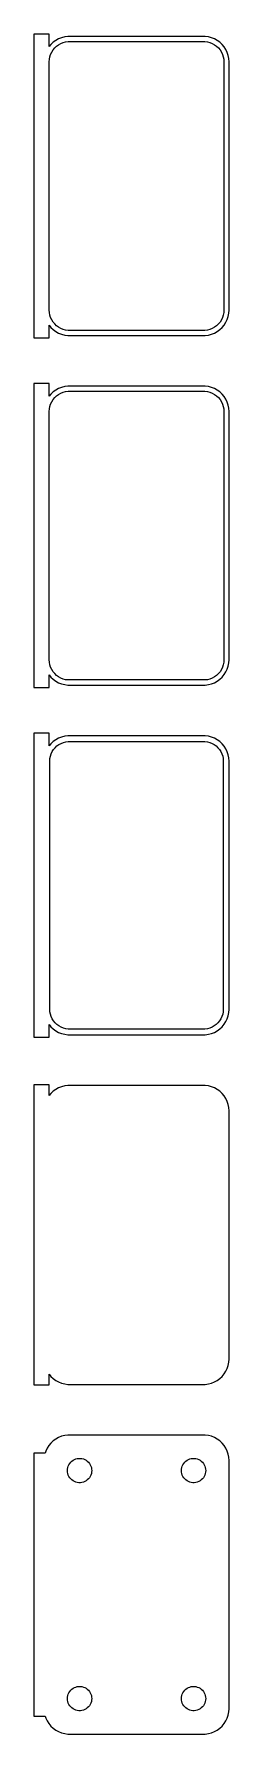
# Model space of a CAD drawing. Header units: metres. Extents: x -20 to 18, y 247 to 582.
import ezdxf

# ---------------------------------------------------------------- set-up
doc = ezdxf.new("R2010")
doc.units = ezdxf.units.M

msp = doc.modelspace()

# ---------------------------------------------------------------- linework, layer by layer
for p, q in [((-17.25, 581.99), (-20.25, 581.99)), ((-20.25, 581.99), (-20.25, 522.01)), ((-17.25, 579.493), (-17.25, 581.99)), ((-15.9291, 580.722), (-16.4371, 580.353)), ((-15.3789, 581.024), (-15.9291, 580.722)), ((-14.7951, 581.255), (-15.3789, 581.024)), ((-14.1869, 581.411), (-14.7951, 581.255)), ((-14.4861, 580.304), (-13.9995, 580.429)), ((-13.5639, 581.49), (-14.1869, 581.411)), ((-13.9995, 580.429), (-13.5012, 580.492)), ((13.5639, 581.49), (-13.5639, 581.49)), ((-13.5012, 580.492), (13.5012, 580.492)), ((13.5012, 580.492), (13.9995, 580.429)), ((14.1869, 581.411), (13.5639, 581.49)), ((13.9995, 580.429), (14.4861, 580.304)), ((14.7951, 581.255), (14.1869, 581.411)), ((15.3789, 581.024), (14.7951, 581.255)), ((15.9291, 580.722), (15.3789, 581.024)), ((16.4371, 580.353), (15.9291, 580.722)), ((-16.8948, 579.923), (-17.25, 579.493)), ((-17.2184, 577.001), (-17.1243, 577.495)), ((-17.1243, 577.495), (-16.9691, 577.972)), ((-16.9691, 577.972), (-16.7552, 578.427)), ((-16.4371, 580.353), (-16.8948, 579.923)), ((-16.7552, 578.427), (-16.4861, 578.851)), ((-16.4861, 578.851), (-16.1659, 579.238)), ((-16.1659, 579.238), (-15.7997, 579.582)), ((-15.7997, 579.582), (-15.3933, 579.877)), ((-15.3933, 579.877), (-14.9531, 580.119)), ((-14.9531, 580.119), (-14.4861, 580.304)), ((14.4861, 580.304), (14.9531, 580.119)), ((14.9531, 580.119), (15.3933, 579.877)), ((15.3933, 579.877), (15.7997, 579.582)), ((15.7997, 579.582), (16.1659, 579.238)), ((16.1659, 579.238), (16.4861, 578.851)), ((16.8948, 579.923), (16.4371, 580.353)), ((16.4861, 578.851), (16.7552, 578.427)), ((16.7552, 578.427), (16.9691, 577.972)), ((17.2951, 579.439), (16.8948, 579.923)), ((16.9691, 577.972), (17.1243, 577.495)), ((17.1243, 577.495), (17.2184, 577.001)), ((17.6315, 578.909), (17.2951, 579.439)), ((17.8989, 578.341), (17.6315, 578.909)), ((18.0929, 577.743), (17.8989, 578.341)), ((18.2106, 577.127), (18.0929, 577.743)), ((18.25, 576.5), (18.2106, 577.127)), ((-17.25, 576.5), (-17.2184, 577.001)), ((-17.25, 527.5), (-17.25, 576.5)), ((17.2184, 577.001), (17.25, 576.5)), ((17.25, 576.5), (17.25, 527.5)), ((18.25, 527.5), (18.25, 576.5)), ((-17.2184, 526.999), (-17.25, 527.5)), ((-17.1243, 526.505), (-17.2184, 526.999)), ((17.2184, 526.999), (17.1243, 526.505)), ((17.25, 527.5), (17.2184, 526.999)), ((18.0929, 526.257), (18.2106, 526.873)), ((18.2106, 526.873), (18.25, 527.5)), ((-17.25, 524.507), (-16.8948, 524.077)), ((-17.25, 522.01), (-17.25, 524.507)), ((-16.9691, 526.028), (-17.1243, 526.505)), ((-16.7552, 525.573), (-16.9691, 526.028)), ((-16.8948, 524.077), (-16.4371, 523.647)), ((-16.4861, 525.149), (-16.7552, 525.573)), ((-16.1659, 524.762), (-16.4861, 525.149)), ((-16.4371, 523.647), (-15.9291, 523.278)), ((-15.7997, 524.418), (-16.1659, 524.762)), ((-15.3933, 524.123), (-15.7997, 524.418)), ((-14.9531, 523.881), (-15.3933, 524.123)), ((-14.4861, 523.696), (-14.9531, 523.881)), ((-13.9995, 523.571), (-14.4861, 523.696)), ((-13.5012, 523.508), (-13.9995, 523.571)), ((13.5012, 523.508), (-13.5012, 523.508)), ((13.9995, 523.571), (13.5012, 523.508)), ((14.4861, 523.696), (13.9995, 523.571)), ((14.9531, 523.881), (14.4861, 523.696)), ((15.3933, 524.123), (14.9531, 523.881)), ((15.7997, 524.418), (15.3933, 524.123)), ((16.1659, 524.762), (15.7997, 524.418)), ((15.9291, 523.278), (16.4371, 523.647)), ((16.4861, 525.149), (16.1659, 524.762)), ((16.4371, 523.647), (16.8948, 524.077)), ((16.7552, 525.573), (16.4861, 525.149)), ((16.9691, 526.028), (16.7552, 525.573)), ((16.8948, 524.077), (17.2951, 524.561)), ((17.1243, 526.505), (16.9691, 526.028)), ((17.2951, 524.561), (17.6315, 525.091)), ((17.6315, 525.091), (17.8989, 525.659)), ((17.8989, 525.659), (18.0929, 526.257)), ((-20.25, 522.01), (-17.25, 522.01)), ((-15.9291, 523.278), (-15.3789, 522.976)), ((-15.3789, 522.976), (-14.7951, 522.745)), ((-14.7951, 522.745), (-14.1869, 522.589)), ((-14.1869, 522.589), (-13.5639, 522.51)), ((-13.5639, 522.51), (13.5639, 522.51)), ((13.5639, 522.51), (14.1869, 522.589)), ((14.1869, 522.589), (14.7951, 522.745)), ((14.7951, 522.745), (15.3789, 522.976)), ((15.3789, 522.976), (15.9291, 523.278)), ((-17.25, 512.99), (-20.25, 512.99)), ((-20.25, 512.99), (-20.25, 453.01)), ((-17.25, 510.493), (-17.25, 512.99)), ((-16.8948, 510.923), (-17.25, 510.493)), ((-16.4371, 511.353), (-16.8948, 510.923)), ((-16.4861, 509.851), (-16.1659, 510.238)), ((-15.9291, 511.722), (-16.4371, 511.353)), ((-16.1659, 510.238), (-15.7997, 510.582)), ((-15.3789, 512.024), (-15.9291, 511.722)), ((-15.7997, 510.582), (-15.3933, 510.877)), ((-15.3933, 510.877), (-14.9531, 511.119)), ((-14.7951, 512.255), (-15.3789, 512.024)), ((-14.9531, 511.119), (-14.4861, 511.304)), ((-14.1869, 512.411), (-14.7951, 512.255)), ((-14.4861, 511.304), (-13.9995, 511.429)), ((-13.5639, 512.49), (-14.1869, 512.411)), ((-13.9995, 511.429), (-13.5012, 511.492)), ((13.5639, 512.49), (-13.5639, 512.49)), ((-13.5012, 511.492), (13.5012, 511.492)), ((13.5012, 511.492), (13.9995, 511.429)), ((14.1869, 512.411), (13.5639, 512.49)), ((13.9995, 511.429), (14.4861, 511.304)), ((14.7951, 512.255), (14.1869, 512.411)), ((14.4861, 511.304), (14.9531, 511.119)), ((15.3789, 512.024), (14.7951, 512.255)), ((14.9531, 511.119), (15.3933, 510.877)), ((15.9291, 511.722), (15.3789, 512.024)), ((15.3933, 510.877), (15.7997, 510.582)), ((15.7997, 510.582), (16.1659, 510.238)), ((16.4371, 511.353), (15.9291, 511.722)), ((16.1659, 510.238), (16.4861, 509.851)), ((16.8948, 510.923), (16.4371, 511.353)), ((17.2951, 510.439), (16.8948, 510.923)), ((17.6315, 509.909), (17.2951, 510.439)), ((-17.25, 507.5), (-17.2184, 508.001)), ((-17.25, 458.5), (-17.25, 507.5)), ((-17.2184, 508.001), (-17.1243, 508.495)), ((-17.1243, 508.495), (-16.9691, 508.972)), ((-16.9691, 508.972), (-16.7552, 509.427)), ((-16.7552, 509.427), (-16.4861, 509.851)), ((16.4861, 509.851), (16.7552, 509.427)), ((16.7552, 509.427), (16.9691, 508.972)), ((16.9691, 508.972), (17.1243, 508.495)), ((17.1243, 508.495), (17.2184, 508.001)), ((17.2184, 508.001), (17.25, 507.5)), ((17.25, 507.5), (17.25, 458.5)), ((17.8989, 509.341), (17.6315, 509.909)), ((18.0929, 508.743), (17.8989, 509.341)), ((18.2106, 508.127), (18.0929, 508.743)), ((18.25, 507.5), (18.2106, 508.127)), ((18.25, 458.5), (18.25, 507.5)), ((-17.2184, 457.999), (-17.25, 458.5)), ((-17.1243, 457.505), (-17.2184, 457.999)), ((-16.9691, 457.028), (-17.1243, 457.505)), ((-16.7552, 456.573), (-16.9691, 457.028)), ((-16.4861, 456.149), (-16.7552, 456.573)), ((16.7552, 456.573), (16.4861, 456.149)), ((16.9691, 457.028), (16.7552, 456.573)), ((17.1243, 457.505), (16.9691, 457.028)), ((17.2184, 457.999), (17.1243, 457.505)), ((17.25, 458.5), (17.2184, 457.999)), ((17.6315, 456.091), (17.8989, 456.659)), ((17.8989, 456.659), (18.0929, 457.257)), ((18.0929, 457.257), (18.2106, 457.873)), ((18.2106, 457.873), (18.25, 458.5)), ((-20.25, 453.01), (-17.25, 453.01)), ((-17.25, 455.507), (-16.8948, 455.077)), ((-17.25, 453.01), (-17.25, 455.507)), ((-16.8948, 455.077), (-16.4371, 454.647)), ((-16.1659, 455.762), (-16.4861, 456.149)), ((-16.4371, 454.647), (-15.9291, 454.278)), ((-15.7997, 455.418), (-16.1659, 455.762)), ((-15.9291, 454.278), (-15.3789, 453.976)), ((-15.3933, 455.123), (-15.7997, 455.418)), ((-14.9531, 454.881), (-15.3933, 455.123)), ((-15.3789, 453.976), (-14.7951, 453.745)), ((-14.4861, 454.696), (-14.9531, 454.881)), ((-14.7951, 453.745), (-14.1869, 453.589)), ((-13.9995, 454.571), (-14.4861, 454.696)), ((-14.1869, 453.589), (-13.5639, 453.51)), ((-13.5012, 454.508), (-13.9995, 454.571)), ((-13.5639, 453.51), (13.5639, 453.51)), ((13.5012, 454.508), (-13.5012, 454.508)), ((13.9995, 454.571), (13.5012, 454.508)), ((13.5639, 453.51), (14.1869, 453.589)), ((14.4861, 454.696), (13.9995, 454.571)), ((14.1869, 453.589), (14.7951, 453.745)), ((14.9531, 454.881), (14.4861, 454.696)), ((14.7951, 453.745), (15.3789, 453.976)), ((15.3933, 455.123), (14.9531, 454.881)), ((15.3789, 453.976), (15.9291, 454.278)), ((15.7997, 455.418), (15.3933, 455.123)), ((16.1659, 455.762), (15.7997, 455.418)), ((15.9291, 454.278), (16.4371, 454.647)), ((16.4861, 456.149), (16.1659, 455.762)), ((16.4371, 454.647), (16.8948, 455.077)), ((16.8948, 455.077), (17.2951, 455.561)), ((17.2951, 455.561), (17.6315, 456.091)), ((-17.25, 443.99), (-20.25, 443.99)), ((-20.25, 443.99), (-20.25, 384.01)), ((-17.25, 441.493), (-17.25, 443.99)), ((-15.3789, 443.024), (-15.9291, 442.722)), ((-14.7951, 443.255), (-15.3789, 443.024)), ((-14.1869, 443.411), (-14.7951, 443.255)), ((-13.5639, 443.49), (-14.1869, 443.411)), ((13.5639, 443.49), (-13.5639, 443.49)), ((14.1869, 443.411), (13.5639, 443.49)), ((14.7951, 443.255), (14.1869, 443.411)), ((15.3789, 443.024), (14.7951, 443.255)), ((15.9291, 442.722), (15.3789, 443.024)), ((-16.8948, 441.923), (-17.25, 441.493)), ((-17.001, 439.463), (-16.8507, 439.926)), ((-16.4371, 442.353), (-16.8948, 441.923)), ((-16.8507, 439.926), (-16.6436, 440.366)), ((-16.6436, 440.366), (-16.383, 440.776)), ((-15.9291, 442.722), (-16.4371, 442.353)), ((-16.383, 440.776), (-16.073, 441.151)), ((-16.073, 441.151), (-15.7185, 441.484)), ((-15.7185, 441.484), (-15.3251, 441.77)), ((-15.3251, 441.77), (-14.8989, 442.004)), ((-14.8989, 442.004), (-14.4467, 442.183)), ((-14.4467, 442.183), (-13.9756, 442.304)), ((-13.9756, 442.304), (-13.4932, 442.365)), ((-13.4932, 442.365), (13.4932, 442.365)), ((13.4932, 442.365), (13.9756, 442.304)), ((13.9756, 442.304), (14.4467, 442.183)), ((14.4467, 442.183), (14.8989, 442.004)), ((14.8989, 442.004), (15.3251, 441.77)), ((15.3251, 441.77), (15.7185, 441.484)), ((15.7185, 441.484), (16.073, 441.151)), ((16.4371, 442.353), (15.9291, 442.722)), ((16.073, 441.151), (16.383, 440.776)), ((16.383, 440.776), (16.6436, 440.366)), ((16.8948, 441.923), (16.4371, 442.353)), ((16.6436, 440.366), (16.8507, 439.926)), ((16.8507, 439.926), (17.001, 439.463)), ((17.2951, 441.439), (16.8948, 441.923)), ((17.6315, 440.909), (17.2951, 441.439)), ((17.8989, 440.341), (17.6315, 440.909)), ((18.0929, 439.743), (17.8989, 440.341)), ((18.2106, 439.127), (18.0929, 439.743)), ((-17.1226, 438.5), (-17.0921, 438.985)), ((-17.1226, 389.5), (-17.1226, 438.5)), ((-17.0921, 438.985), (-17.001, 439.463)), ((17.001, 439.463), (17.0921, 438.985)), ((17.0921, 438.985), (17.1226, 438.5)), ((17.1226, 438.5), (17.1226, 389.5)), ((18.25, 438.5), (18.2106, 439.127)), ((18.25, 389.5), (18.25, 438.5)), ((-17.0921, 389.015), (-17.1226, 389.5)), ((17.1226, 389.5), (17.0921, 389.015)), ((18.2106, 388.873), (18.25, 389.5)), ((-17.25, 386.507), (-16.8948, 386.077)), ((-17.25, 384.01), (-17.25, 386.507)), ((-17.001, 388.537), (-17.0921, 389.015)), ((-16.8507, 388.074), (-17.001, 388.537)), ((-16.8948, 386.077), (-16.4371, 385.647)), ((-16.6436, 387.634), (-16.8507, 388.074)), ((-16.383, 387.224), (-16.6436, 387.634)), ((-16.073, 386.849), (-16.383, 387.224)), ((-15.7185, 386.516), (-16.073, 386.849)), ((-15.3251, 386.23), (-15.7185, 386.516)), ((-14.8989, 385.996), (-15.3251, 386.23)), ((-14.4467, 385.817), (-14.8989, 385.996)), ((-13.9756, 385.696), (-14.4467, 385.817)), ((14.4467, 385.817), (13.9756, 385.696)), ((14.8989, 385.996), (14.4467, 385.817)), ((15.3251, 386.23), (14.8989, 385.996)), ((15.7185, 386.516), (15.3251, 386.23)), ((16.073, 386.849), (15.7185, 386.516)), ((16.383, 387.224), (16.073, 386.849)), ((16.6436, 387.634), (16.383, 387.224)), ((16.4371, 385.647), (16.8948, 386.077)), ((16.8507, 388.074), (16.6436, 387.634)), ((17.001, 388.537), (16.8507, 388.074)), ((16.8948, 386.077), (17.2951, 386.561)), ((17.0921, 389.015), (17.001, 388.537)), ((17.2951, 386.561), (17.6315, 387.091)), ((17.6315, 387.091), (17.8989, 387.659)), ((17.8989, 387.659), (18.0929, 388.257)), ((18.0929, 388.257), (18.2106, 388.873)), ((-20.25, 384.01), (-17.25, 384.01)), ((-16.4371, 385.647), (-15.9291, 385.278)), ((-15.9291, 385.278), (-15.3789, 384.976)), ((-15.3789, 384.976), (-14.7951, 384.745)), ((-14.7951, 384.745), (-14.1869, 384.589)), ((-14.1869, 384.589), (-13.5639, 384.51)), ((-13.4932, 385.635), (-13.9756, 385.696)), ((-13.5639, 384.51), (13.5639, 384.51)), ((13.4932, 385.635), (-13.4932, 385.635)), ((13.9756, 385.696), (13.4932, 385.635)), ((13.5639, 384.51), (14.1869, 384.589)), ((14.1869, 384.589), (14.7951, 384.745)), ((14.7951, 384.745), (15.3789, 384.976)), ((15.3789, 384.976), (15.9291, 385.278)), ((15.9291, 385.278), (16.4371, 385.647)), ((-17.25, 374.615), (-20.25, 374.615)), ((-20.25, 374.615), (-20.25, 315.385)), ((-17.25, 372.493), (-17.25, 374.615)), ((-16.8948, 372.923), (-17.25, 372.493)), ((-16.4371, 373.353), (-16.8948, 372.923)), ((-15.9291, 373.722), (-16.4371, 373.353)), ((-15.3789, 374.024), (-15.9291, 373.722)), ((-14.7951, 374.255), (-15.3789, 374.024)), ((-14.1869, 374.411), (-14.7951, 374.255)), ((-13.5639, 374.49), (-14.1869, 374.411)), ((13.5639, 374.49), (-13.5639, 374.49)), ((14.1869, 374.411), (13.5639, 374.49)), ((14.7951, 374.255), (14.1869, 374.411)), ((15.3789, 374.024), (14.7951, 374.255)), ((15.9291, 373.722), (15.3789, 374.024)), ((16.4371, 373.353), (15.9291, 373.722)), ((16.8948, 372.923), (16.4371, 373.353)), ((17.2951, 372.439), (16.8948, 372.923)), ((17.6315, 371.909), (17.2951, 372.439)), ((17.8989, 371.341), (17.6315, 371.909)), ((18.0929, 370.743), (17.8989, 371.341)), ((18.2106, 370.127), (18.0929, 370.743)), ((18.25, 369.5), (18.2106, 370.127)), ((18.25, 320.5), (18.25, 369.5)), ((17.8989, 318.659), (18.0929, 319.257)), ((18.0929, 319.257), (18.2106, 319.873)), ((18.2106, 319.873), (18.25, 320.5)), ((-20.25, 315.385), (-17.25, 315.385)), ((-17.25, 317.507), (-16.8948, 317.077)), ((-17.25, 315.385), (-17.25, 317.507)), ((-16.8948, 317.077), (-16.4371, 316.647)), ((-16.4371, 316.647), (-15.9291, 316.278)), ((-15.9291, 316.278), (-15.3789, 315.976)), ((-15.3789, 315.976), (-14.7951, 315.745)), ((-14.7951, 315.745), (-14.1869, 315.589)), ((-14.1869, 315.589), (-13.5639, 315.51)), ((-13.5639, 315.51), (13.5639, 315.51)), ((13.5639, 315.51), (14.1869, 315.589)), ((14.1869, 315.589), (14.7951, 315.745)), ((14.7951, 315.745), (15.3789, 315.976)), ((15.3789, 315.976), (15.9291, 316.278)), ((15.9291, 316.278), (16.4371, 316.647)), ((16.4371, 316.647), (16.8948, 317.077)), ((16.8948, 317.077), (17.2951, 317.561)), ((17.2951, 317.561), (17.6315, 318.091)), ((17.6315, 318.091), (17.8989, 318.659)), ((-14.1869, 305.411), (-14.7951, 305.255)), ((-13.5639, 305.49), (-14.1869, 305.411)), ((13.5639, 305.49), (-13.5639, 305.49)), ((14.1869, 305.411), (13.5639, 305.49)), ((14.7951, 305.255), (14.1869, 305.411)), ((-18.0277, 301.944), (-20.25, 301.944)), ((-20.25, 301.944), (-20.25, 250.056)), ((-17.8989, 302.341), (-18.0277, 301.944)), ((-17.6315, 302.909), (-17.8989, 302.341)), ((-17.2951, 303.439), (-17.6315, 302.909)), ((-16.8948, 303.923), (-17.2951, 303.439)), ((-16.4371, 304.353), (-16.8948, 303.923)), ((-15.9291, 304.722), (-16.4371, 304.353)), ((-15.3789, 305.024), (-15.9291, 304.722)), ((-14.7951, 305.255), (-15.3789, 305.024)), ((15.3789, 305.024), (14.7951, 305.255)), ((15.9291, 304.722), (15.3789, 305.024)), ((16.4371, 304.353), (15.9291, 304.722)), ((16.8948, 303.923), (16.4371, 304.353)), ((17.2951, 303.439), (16.8948, 303.923)), ((17.6315, 302.909), (17.2951, 303.439)), ((17.8989, 302.341), (17.6315, 302.909)), ((18.0929, 301.743), (17.8989, 302.341)), ((-13.65, 298.5), (-13.6311, 298.801)), ((-13.6311, 298.801), (-13.5746, 299.097)), ((-13.5746, 299.097), (-13.4815, 299.383)), ((-13.4815, 299.383), (-13.3531, 299.656)), ((-13.3531, 299.656), (-13.1916, 299.911)), ((-13.1916, 299.911), (-12.9995, 300.143)), ((-12.9995, 300.143), (-12.7798, 300.349)), ((-12.7798, 300.349), (-12.536, 300.526)), ((-12.536, 300.526), (-12.2719, 300.672)), ((-12.2719, 300.672), (-11.9916, 300.783)), ((-11.9916, 300.783), (-11.6997, 300.857)), ((-11.6997, 300.857), (-11.4007, 300.895)), ((-11.4007, 300.895), (-11.0993, 300.895)), ((-11.0993, 300.895), (-10.8003, 300.857)), ((-10.8003, 300.857), (-10.5083, 300.783)), ((-10.5083, 300.783), (-10.2281, 300.672)), ((-10.2281, 300.672), (-9.964, 300.526)), ((-9.964, 300.526), (-9.72017, 300.349)), ((-9.72017, 300.349), (-9.50047, 300.143)), ((-9.50047, 300.143), (-9.30835, 299.911)), ((-9.30835, 299.911), (-9.14685, 299.656)), ((-9.14685, 299.656), (-9.01852, 299.383)), ((-9.01852, 299.383), (-8.9254, 299.097)), ((-8.9254, 299.097), (-8.86891, 298.801)), ((-8.86891, 298.801), (-8.84999, 298.5)), ((8.84999, 298.5), (8.86891, 298.801)), ((8.86891, 298.801), (8.9254, 299.097)), ((8.9254, 299.097), (9.01852, 299.383)), ((9.01852, 299.383), (9.14685, 299.656)), ((9.14685, 299.656), (9.30835, 299.911)), ((9.30835, 299.911), (9.50047, 300.143)), ((9.50047, 300.143), (9.72017, 300.349)), ((9.72017, 300.349), (9.964, 300.526)), ((9.964, 300.526), (10.2281, 300.672)), ((10.2281, 300.672), (10.5083, 300.783)), ((10.5083, 300.783), (10.8003, 300.857)), ((10.8003, 300.857), (11.0993, 300.895)), ((11.0993, 300.895), (11.4007, 300.895)), ((11.4007, 300.895), (11.6997, 300.857)), ((11.6997, 300.857), (11.9916, 300.783)), ((11.9916, 300.783), (12.2719, 300.672)), ((12.2719, 300.672), (12.536, 300.526)), ((12.536, 300.526), (12.7798, 300.349)), ((12.7798, 300.349), (12.9995, 300.143)), ((12.9995, 300.143), (13.1916, 299.911)), ((13.1916, 299.911), (13.3531, 299.656)), ((13.3531, 299.656), (13.4815, 299.383)), ((13.4815, 299.383), (13.5746, 299.097)), ((13.5746, 299.097), (13.6311, 298.801)), ((13.6311, 298.801), (13.65, 298.5)), ((18.2106, 301.127), (18.0929, 301.743)), ((18.25, 300.5), (18.2106, 301.127)), ((18.25, 251.5), (18.25, 300.5)), ((-13.6311, 298.199), (-13.65, 298.5)), ((-13.5746, 297.903), (-13.6311, 298.199)), ((-13.4815, 297.617), (-13.5746, 297.903)), ((-13.3531, 297.344), (-13.4815, 297.617)), ((-13.1916, 297.089), (-13.3531, 297.344)), ((-12.9995, 296.857), (-13.1916, 297.089)), ((-12.7798, 296.651), (-12.9995, 296.857)), ((-12.536, 296.474), (-12.7798, 296.651)), ((-12.2719, 296.328), (-12.536, 296.474)), ((-11.9916, 296.217), (-12.2719, 296.328)), ((-11.6997, 296.143), (-11.9916, 296.217)), ((-11.4007, 296.105), (-11.6997, 296.143)), ((-11.0993, 296.105), (-11.4007, 296.105)), ((-10.8003, 296.143), (-11.0993, 296.105)), ((-10.5083, 296.217), (-10.8003, 296.143)), ((-10.2281, 296.328), (-10.5083, 296.217)), ((-9.964, 296.474), (-10.2281, 296.328)), ((-9.72017, 296.651), (-9.964, 296.474)), ((-9.50047, 296.857), (-9.72017, 296.651)), ((-9.30835, 297.089), (-9.50047, 296.857)), ((-9.14685, 297.344), (-9.30835, 297.089)), ((-9.01852, 297.617), (-9.14685, 297.344)), ((-8.9254, 297.903), (-9.01852, 297.617)), ((-8.86891, 298.199), (-8.9254, 297.903)), ((-8.84999, 298.5), (-8.86891, 298.199)), ((8.86891, 298.199), (8.84999, 298.5)), ((8.9254, 297.903), (8.86891, 298.199)), ((9.01852, 297.617), (8.9254, 297.903)), ((9.14685, 297.344), (9.01852, 297.617)), ((9.30835, 297.089), (9.14685, 297.344)), ((9.50047, 296.857), (9.30835, 297.089)), ((9.72017, 296.651), (9.50047, 296.857)), ((9.964, 296.474), (9.72017, 296.651)), ((10.2281, 296.328), (9.964, 296.474)), ((10.5083, 296.217), (10.2281, 296.328)), ((10.8003, 296.143), (10.5083, 296.217)), ((11.0993, 296.105), (10.8003, 296.143)), ((11.4007, 296.105), (11.0993, 296.105)), ((11.6997, 296.143), (11.4007, 296.105)), ((11.9916, 296.217), (11.6997, 296.143)), ((12.2719, 296.328), (11.9916, 296.217)), ((12.536, 296.474), (12.2719, 296.328)), ((12.7798, 296.651), (12.536, 296.474)), ((12.9995, 296.857), (12.7798, 296.651)), ((13.1916, 297.089), (12.9995, 296.857)), ((13.3531, 297.344), (13.1916, 297.089)), ((13.4815, 297.617), (13.3531, 297.344)), ((13.5746, 297.903), (13.4815, 297.617)), ((13.6311, 298.199), (13.5746, 297.903)), ((13.65, 298.5), (13.6311, 298.199)), ((-13.1916, 254.911), (-12.9995, 255.143)), ((-12.9995, 255.143), (-12.7798, 255.349)), ((-12.7798, 255.349), (-12.536, 255.526)), ((-12.536, 255.526), (-12.2719, 255.672)), ((-12.2719, 255.672), (-11.9916, 255.783)), ((-11.9916, 255.783), (-11.6997, 255.857)), ((-11.6997, 255.857), (-11.4007, 255.895)), ((-11.4007, 255.895), (-11.0993, 255.895)), ((-11.0993, 255.895), (-10.8003, 255.857)), ((-10.8003, 255.857), (-10.5083, 255.783)), ((-10.5083, 255.783), (-10.2281, 255.672)), ((-10.2281, 255.672), (-9.964, 255.526)), ((-9.964, 255.526), (-9.72017, 255.349)), ((-9.72017, 255.349), (-9.50047, 255.143)), ((-9.50047, 255.143), (-9.30835, 254.911)), ((9.30835, 254.911), (9.50047, 255.143)), ((9.50047, 255.143), (9.72017, 255.349)), ((9.72017, 255.349), (9.964, 255.526)), ((9.964, 255.526), (10.2281, 255.672)), ((10.2281, 255.672), (10.5083, 255.783)), ((10.5083, 255.783), (10.8003, 255.857)), ((10.8003, 255.857), (11.0993, 255.895)), ((11.0993, 255.895), (11.4007, 255.895)), ((11.4007, 255.895), (11.6997, 255.857)), ((11.6997, 255.857), (11.9916, 255.783)), ((11.9916, 255.783), (12.2719, 255.672)), ((12.2719, 255.672), (12.536, 255.526)), ((12.536, 255.526), (12.7798, 255.349)), ((12.7798, 255.349), (12.9995, 255.143)), ((12.9995, 255.143), (13.1916, 254.911)), ((-13.65, 253.5), (-13.6311, 253.801)), ((-13.6311, 253.199), (-13.65, 253.5)), ((-13.6311, 253.801), (-13.5746, 254.097)), ((-13.5746, 252.903), (-13.6311, 253.199)), ((-13.5746, 254.097), (-13.4815, 254.383)), ((-13.4815, 252.617), (-13.5746, 252.903)), ((-13.4815, 254.383), (-13.3531, 254.656)), ((-13.3531, 252.344), (-13.4815, 252.617)), ((-13.3531, 254.656), (-13.1916, 254.911)), ((-13.1916, 252.089), (-13.3531, 252.344)), ((-12.9995, 251.857), (-13.1916, 252.089)), ((-12.7798, 251.651), (-12.9995, 251.857)), ((-12.536, 251.474), (-12.7798, 251.651)), ((-9.72017, 251.651), (-9.964, 251.474)), ((-9.50047, 251.857), (-9.72017, 251.651)), ((-9.30835, 252.089), (-9.50047, 251.857)), ((-9.30835, 254.911), (-9.14685, 254.656)), ((-9.14685, 252.344), (-9.30835, 252.089)), ((-9.14685, 254.656), (-9.01852, 254.383)), ((-9.01852, 252.617), (-9.14685, 252.344)), ((-9.01852, 254.383), (-8.9254, 254.097)), ((-8.9254, 252.903), (-9.01852, 252.617)), ((-8.9254, 254.097), (-8.86891, 253.801)), ((-8.86891, 253.199), (-8.9254, 252.903)), ((-8.86891, 253.801), (-8.84999, 253.5)), ((-8.84999, 253.5), (-8.86891, 253.199)), ((8.84999, 253.5), (8.86891, 253.801)), ((8.86891, 253.199), (8.84999, 253.5)), ((8.86891, 253.801), (8.9254, 254.097)), ((8.9254, 252.903), (8.86891, 253.199)), ((8.9254, 254.097), (9.01852, 254.383)), ((9.01852, 252.617), (8.9254, 252.903)), ((9.01852, 254.383), (9.14685, 254.656)), ((9.14685, 252.344), (9.01852, 252.617)), ((9.14685, 254.656), (9.30835, 254.911)), ((9.30835, 252.089), (9.14685, 252.344)), ((9.50047, 251.857), (9.30835, 252.089)), ((9.72017, 251.651), (9.50047, 251.857)), ((9.964, 251.474), (9.72017, 251.651)), ((12.7798, 251.651), (12.536, 251.474)), ((12.9995, 251.857), (12.7798, 251.651)), ((13.1916, 252.089), (12.9995, 251.857)), ((13.1916, 254.911), (13.3531, 254.656)), ((13.3531, 252.344), (13.1916, 252.089)), ((13.3531, 254.656), (13.4815, 254.383)), ((13.4815, 252.617), (13.3531, 252.344)), ((13.4815, 254.383), (13.5746, 254.097)), ((13.5746, 252.903), (13.4815, 252.617)), ((13.5746, 254.097), (13.6311, 253.801)), ((13.6311, 253.199), (13.5746, 252.903)), ((13.6311, 253.801), (13.65, 253.5)), ((13.65, 253.5), (13.6311, 253.199)), ((-20.25, 250.056), (-18.0277, 250.056)), ((-18.0277, 250.056), (-17.8989, 249.659)), ((-17.8989, 249.659), (-17.6315, 249.091)), ((-17.6315, 249.091), (-17.2951, 248.561)), ((-17.2951, 248.561), (-16.8948, 248.077)), ((-12.2719, 251.328), (-12.536, 251.474)), ((-11.9916, 251.217), (-12.2719, 251.328)), ((-11.6997, 251.143), (-11.9916, 251.217)), ((-11.4007, 251.105), (-11.6997, 251.143)), ((-11.0993, 251.105), (-11.4007, 251.105)), ((-10.8003, 251.143), (-11.0993, 251.105)), ((-10.5083, 251.217), (-10.8003, 251.143)), ((-10.2281, 251.328), (-10.5083, 251.217)), ((-9.964, 251.474), (-10.2281, 251.328)), ((10.2281, 251.328), (9.964, 251.474)), ((10.5083, 251.217), (10.2281, 251.328)), ((10.8003, 251.143), (10.5083, 251.217)), ((11.0993, 251.105), (10.8003, 251.143)), ((11.4007, 251.105), (11.0993, 251.105)), ((11.6997, 251.143), (11.4007, 251.105)), ((11.9916, 251.217), (11.6997, 251.143)), ((12.2719, 251.328), (11.9916, 251.217)), ((12.536, 251.474), (12.2719, 251.328)), ((16.8948, 248.077), (17.2951, 248.561)), ((17.2951, 248.561), (17.6315, 249.091)), ((17.6315, 249.091), (17.8989, 249.659)), ((17.8989, 249.659), (18.0929, 250.257)), ((18.0929, 250.257), (18.2106, 250.873)), ((18.2106, 250.873), (18.25, 251.5)), ((-16.8948, 248.077), (-16.4371, 247.647)), ((-16.4371, 247.647), (-15.9291, 247.278)), ((-15.9291, 247.278), (-15.3789, 246.976)), ((-15.3789, 246.976), (-14.7951, 246.745)), ((-14.7951, 246.745), (-14.1869, 246.589)), ((-14.1869, 246.589), (-13.5639, 246.51)), ((-13.5639, 246.51), (13.5639, 246.51)), ((13.5639, 246.51), (14.1869, 246.589)), ((14.1869, 246.589), (14.7951, 246.745)), ((14.7951, 246.745), (15.3789, 246.976)), ((15.3789, 246.976), (15.9291, 247.278)), ((15.9291, 247.278), (16.4371, 247.647)), ((16.4371, 247.647), (16.8948, 248.077))]:
    msp.add_line(p, q)

doc.saveas('drawing.dxf')
